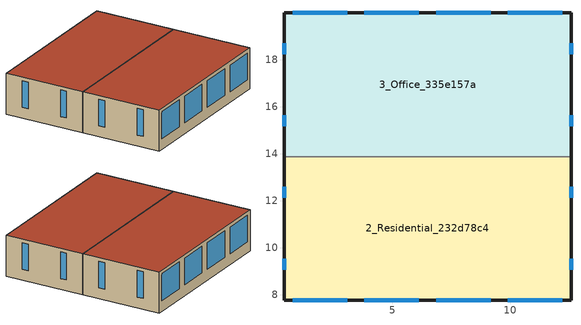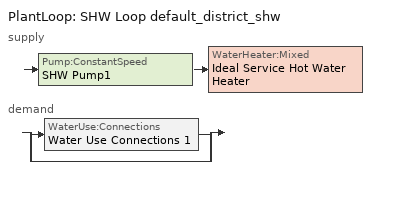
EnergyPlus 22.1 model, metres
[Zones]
2_Residential_232d78c4
 floor ground (Typical Insulated Carpeted 8in Slab Floor-R5): 12.59,13.88 12.59,7.78 0.39,7.78 0.39,13.88 z0
 wall outside (Typical Insulated Wood Framed Exterior Wall-R16): 0.39,13.88 0.39,7.78 12.59,7.78 12.59,13.88 z0:3.05
 wall to 3_Office_335e157a (Generic Interior Wall): 12.59,13.88 0.39,13.88 z0:3.05
 window (U 0.36 SHGC 0.36 Simple Glazing Window): 12.59,9.07 12.59,9.54 / 12.59,12.12 12.59,12.59 / 0.39,12.59 0.39,12.12 / 0.39,9.54 0.39,9.07 / 0.75,7.78 3.08,7.78 / 3.8,7.78 6.13,7.78 / 6.85,7.78 9.18,7.78 / 9.9,7.78 12.23,7.78 z0.8:2.8
 roof outside (Typical Wood Joist Attic Floor-R48): 0.39,13.88 0.39,7.78 12.59,7.78 12.59,13.88 z3.05
3_Office_335e157a
 floor ground (Typical Insulated Carpeted 8in Slab Floor-R5): 12.59,19.98 12.59,13.88 0.39,13.88 0.39,19.98 z0
 wall outside (Typical Insulated Wood Framed Exterior Wall-R16): 12.59,13.88 12.59,19.98 0.39,19.98 0.39,13.88 z0:3.05
 window (U 0.36 SHGC 0.36 Simple Glazing Window): 12.59,15.17 12.59,15.64 / 12.59,18.22 12.59,18.69 / 0.39,18.69 0.39,18.22 / 0.39,15.64 0.39,15.17 / 12.23,19.98 9.9,19.98 / 9.18,19.98 6.85,19.98 / 6.13,19.98 3.8,19.98 / 3.08,19.98 0.75,19.98 z0.8:2.8
 roof outside (Typical Wood Joist Attic Floor-R48): 0.39,19.98 0.39,13.88 12.59,13.88 12.59,19.98 z3.05
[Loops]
PlantLoop 'SHW Loop default_district_shw'
 supply: Pump:ConstantSpeed 'SHW Pump1' > WaterHeater:Mixed 'Ideal Service Hot Water Heater'
 demand: split
  | WaterUse:Connections 'Water Use Connections 1'
  | bypass
[Building]
Building 1: North Axis {deg}=0; Terrain=City; Solar Distribution=FullExteriorWithReflections
[Site:Location]
Site 1: Latitude {deg}=0; Longitude {deg}=0; Time Zone {hr}=0; Elevation {m}=0
[Site:WaterMainsTemperature]
Calculation Method=CorrelationFromWeatherFile
[SizingPeriod:DesignDay] Day of Month=21; Dry-Bulb Temperature Range Modifier Type=DefaultMultipliers; Barometric Pressure {Pa}=99868; Rain Indicator=No; Snow Indicator=No; Daylight Saving Time Indicator=No; Begin Environment Reset Mode=FullResetAtBeginEnvironment
Name | Month | Day Type | Maximum Dry-Bulb Temperature {C} | Daily Dry-Bulb Temperature Range {deltaC} | Humidity Condition Type | Wetbulb or DewPoint at Maximum Dry-Bulb {C} | Wind Speed {m/s} | Wind Direction {deg} | Solar Model Indicator | ASHRAE Clear Sky Optical Depth for Beam Irradiance (taub) | ASHRAE Clear Sky Optical Depth for Diffuse Irradiance (taud) | Enthalpy at Maximum Dry-Bulb {J/kg} | Sky Clearness
Seattle Seattle Tacoma Intl A Ann Clg .4% Condns DB=>MWB | 8 | SummerDesignDay | 29.4 | 10.4 | Wetbulb | 18.3 | 4.2 | 350 | ASHRAETau | 0.352 | 2.561
Seattle Seattle Tacoma Intl A Ann Clg .4% Condns DP=>MDB | 8 | SummerDesignDay | 20.8 | 10.4 | Dewpoint | 15.9 | 4.2 | 350 | ASHRAETau | 0.352 | 2.561
Seattle Seattle Tacoma Intl A Ann Clg .4% Condns Enth=>MDB | 8 | SummerDesignDay | 28.2 | 10.4 | Enthalpy |  | 4.2 | 350 | ASHRAETau | 0.352 | 2.561 | 54700
Seattle Seattle Tacoma Intl A Ann Clg .4% Condns WB=>MDB | 8 | SummerDesignDay | 27.9 | 10.4 | Wetbulb | 19.2 | 4.2 | 350 | ASHRAETau | 0.352 | 2.561
Seattle Seattle Tacoma Intl A Ann Htg 99.6% Condns DB | 12 | WinterDesignDay | -4.2 | 0 | Wetbulb | -4.2 | 4.3 | 20 | ASHRAEClearSky |  |  |  | 0
Seattle Seattle Tacoma Intl A Ann Htg Wind 99.6% Condns WS=>MCDB | 12 | WinterDesignDay | 5.6 | 0 | Wetbulb | 5.6 | 12.1 | 20 | ASHRAEClearSky |  |  |  | 0
Seattle Seattle Tacoma Intl A Ann Hum_n 99.6% Condns DP=>MCDB | 12 | WinterDesignDay | -0.4 | 0 | Dewpoint | -13 | 4.3 | 20 | ASHRAEClearSky |  |  |  | 0
[Material] Thermal Absorptance=0.9
Name | Roughness | Thickness {m} | Conductivity {W/m-K} | Density {kg/m3} | Specific Heat {J/kg-K} | Solar Absorptance | Visible Absorptance
25mm Stucco | Smooth | 0.0254 | 0.719518 | 1856 | 839.458 | 0.7 | 0.7
5/8 in. Gypsum Board | MediumSmooth | 0.0159 | 0.159893 | 800.002 | 1089.3 | 0.7 | 0.7
8 in. Normalweight Concrete Floor | MediumRough | 0.2032 | 2.30846 | 2322.01 | 831.464 | 0.7 | 0.7
Generic Gypsum Board | MediumSmooth | 0.0127 | 0.16 | 800 | 1090 | 0.5 | 0.5
Generic Wall Air Gap | Smooth | 0.1 | 0.667 | 1.28 | 1000 | 0.7 | 0.7
[Material:NoMass] Thermal Absorptance=0.9; Solar Absorptance=0.7
Name | Roughness | Thermal Resistance {m2-K/W} | Visible Absorptance
Typical Carpet Pad | VeryRough | 0.21648 | 0.8
Typical Insulation-R15 | MediumSmooth | 2.64165 | 0.7
Typical Insulation-R4 | MediumSmooth | 0.704441 | 0.7
Typical Insulation-R47 | MediumSmooth | 8.27718 | 0.7
[WindowMaterial:SimpleGlazingSystem]
U 0.36 SHGC 0.36 Simple Glazing: U-Factor {W/m2-K}=2.04408; Solar Heat Gain Coefficient=0.36; Visible Transmittance=0.6
[Construction]
Generic Interior Wall: Generic Gypsum Board, Generic Wall Air Gap, Generic Gypsum Board
Typical Insulated Carpeted 8in Slab Floor-R5: Typical Insulation-R4, 8 in. Normalweight Concrete Floor, Typical Carpet Pad
Typical Insulated Wood Framed Exterior Wall-R16: 25mm Stucco, 5/8 in. Gypsum Board, Typical Insulation-R15, 5/8 in. Gypsum Board
Typical Wood Joist Attic Floor-R48: 5/8 in. Gypsum Board, Typical Insulation-R47
U 0.36 SHGC 0.36 Simple Glazing Window: U 0.36 SHGC 0.36 Simple Glazing
[Zone] Multiplier=1; Ceiling Height {m}=3.05; Volume {m3}=226.981; Part of Total Floor Area=Yes
2_Residential_232d78c4; 3_Office_335e157a
[Daylighting:Controls] Lighting Control Type=Continuous; Minimum Input Power Fraction for Continuous or ContinuousOff Dimming Control=0.3; Minimum Light Output Fraction for Continuous or ContinuousOff Dimming Control=0.2; Number of Stepped Control Steps=1; Probability Lighting will be Reset When Needed in Manual Stepped Control=1; Glare Calculation Azimuth Angle of View Direction Clockwise from Zone y-Axis {deg}=-0; Fraction of Lights Controlled by Reference Point 1=1; Illuminance Setpoint at Reference Point 1 {lux}=300
Name | Zone or Space | Glare Calculation Daylighting Reference Point | Daylighting Reference Point Name 1
2_Residential_232d78c4 DaylightingControls | 2_Residential_232d78c4 | 2_Residential_232d78c4_Space_Daylighting | 2_Residential_232d78c4_Space_Daylighting
3_Office_335e157a DaylightingControls | 3_Office_335e157a | 3_Office_335e157a_Space_Daylighting | 3_Office_335e157a_Space_Daylighting
[ZoneControl:Thermostat] Temperature Difference Between Cutout And Setpoint {deltaC}=0
Name | Zone or ZoneList | Control Type Schedule | Control 1
2_Residential_232d78c4 Thermostat | 2_Residential_232d78c4 | 2_Residential_232d78c4 Thermostat Schedule | 2019::MidriseApartment::Apartment_Setpoint
3_Office_335e157a Thermostat | 3_Office_335e157a | 3_Office_335e157a Thermostat Schedule | 2019::MediumOffice::OpenOffice_Setpoint
[ThermostatSetpoint:DualSetpoint]
Name | Heating Setpoint Temperature Schedule | Cooling Setpoint Temperature Schedule
2019::MidriseApartment::Apartment_Setpoint | ApartmentMidRise HTGSETP_APT_SCH | ApartmentMidRise CLGSETP_APT_SCH
2019::MediumOffice::OpenOffice_Setpoint | OfficeMedium HTGSETP_SCH_YES_OPTIMUM | OfficeMedium CLGSETP_SCH_YES_OPTIMUM
[ZoneHVAC:IdealLoadsAirSystem] Maximum Heating Supply Air Temperature {C}=50; Minimum Cooling Supply Air Temperature {C}=13; Heating Limit=LimitCapacity; Maximum Sensible Heating Capacity {W}=Autosize; Cooling Limit=LimitFlowRateAndCapacity; Maximum Cooling Air Flow Rate {m3/s}=Autosize; Maximum Total Cooling Capacity {W}=Autosize; Dehumidification Control Type=None; Demand Controlled Ventilation Type=None; Outdoor Air Economizer Type=NoEconomizer; Sensible Heat Recovery Effectiveness=0; Latent Heat Recovery Effectiveness=0
Name | Design Specification Outdoor Air Object
2_Residential_232d78c4 Ideal Loads Air System | 2019::MidriseApartment::Apartment_Ventilation
3_Office_335e157a Ideal Loads Air System | 2019::MediumOffice::OpenOffice_Ventilation
[DesignSpecification:OutdoorAir] Outdoor Air Method=Sum; Outdoor Air Flow per Zone {m3/s}=0
Name | Outdoor Air Flow per Person {m3/s-person} | Outdoor Air Flow per Zone Floor Area {m3/s-m2} | Outdoor Air Flow Air Changes per Hour {1/hr}
2019::MidriseApartment::Apartment_Ventilation | 0 | 0 | 0.35
2019::MediumOffice::OpenOffice_Ventilation | 0.00235973 | 0.0003048 | 0
[Zone equipment]
2_Residential_232d78c4: 2_Residential_232d78c4 Ideal Loads Air System
3_Office_335e157a: 3_Office_335e157a Ideal Loads Air System
[Sizing:Zone] Zone Cooling Design Supply Air Temperature Input Method=SupplyAirTemperature; Zone Cooling Design Supply Air Temperature {C}=14; Zone Cooling Design Supply Air Temperature Difference {deltaC}=11.11; Zone Heating Design Supply Air Temperature Input Method=SupplyAirTemperature; Zone Heating Design Supply Air Temperature {C}=40; Zone Heating Design Supply Air Temperature Difference {deltaC}=11.11; Zone Cooling Design Supply Air Humidity Ratio {kgWater/kgDryAir}=0.0085; Zone Heating Design Supply Air Humidity Ratio {kgWater/kgDryAir}=0.008; Cooling Design Air Flow Method=DesignDay; Cooling Design Air Flow Rate {m3/s}=0; Cooling Minimum Air Flow per Zone Floor Area {m3/s-m2}=0.000762; Cooling Minimum Air Flow {m3/s}=0; Cooling Minimum Air Flow Fraction=0; Heating Design Air Flow Method=DesignDay; Heating Design Air Flow Rate {m3/s}=0; Heating Maximum Air Flow per Zone Floor Area {m3/s-m2}=0.002032; Heating Maximum Air Flow {m3/s}=0.141576; Heating Maximum Air Flow Fraction=0.3; Account for Dedicated Outdoor Air System=No
Name | Design Specification Outdoor Air Object
2_Residential_232d78c4 | 2019::MidriseApartment::Apartment_Ventilation
3_Office_335e157a | 2019::MediumOffice::OpenOffice_Ventilation
[PlantLoop]
SHW Loop default_district_shw: Fluid Type=Water; Plant Equipment Operation Scheme=SHW Loop default_district_shw Operation Schemes; Maximum Loop Temperature {C}=60; Minimum Loop Temperature {C}=10; Maximum Loop Flow Rate {m3/s}=Autosize; Minimum Loop Flow Rate {m3/s}=0; Plant Loop Volume {m3}=Autocalculate; Load Distribution Scheme=Optimal; Plant Loop Demand Calculation Scheme=SingleSetpoint; Common Pipe Simulation=None
[Sizing:Plant]
SHW Loop default_district_shw: Loop Type=Heating; Design Loop Exit Temperature {C}=60; Loop Design Temperature Difference {deltaC}=5; Sizing Option=NonCoincident; Zone Timesteps in Averaging Window=1; Coincident Sizing Factor Mode=None
[Pump:ConstantSpeed]
SHW Pump1: Design Flow Rate {m3/s}=Autosize; Design Pump Head {Pa}=29891; Design Power Consumption {W}=Autosize; Motor Efficiency=0.9; Fraction of Motor Inefficiencies to Fluid Stream=0; Pump Control Type=Intermittent; Design Power Sizing Method=PowerPerFlowPerPressure; Design Electric Power per Unit Flow Rate {W/(m3/s)}=348701.1; Design Shaft Power per Unit Flow Rate per Unit Head {W-s/m3-Pa}=1.28205
[WaterHeater:Mixed]
Ideal Service Hot Water Heater: Tank Volume {m3}=0; Setpoint Temperature Schedule=Schedule Ruleset 2; Deadband Temperature Difference {deltaC}=2; Maximum Temperature Limit {C}=82.22; Heater Control Type=Modulate; Heater Maximum Capacity {W}=1000000; Heater Ignition Minimum Flow Rate {m3/s}=0; Heater Ignition Delay {s}=0; Heater Fuel Type=DistrictHeating; Heater Thermal Efficiency=1; Off Cycle Parasitic Fuel Consumption Rate {W}=20; Off Cycle Parasitic Fuel Type=DistrictHeating; Off Cycle Parasitic Heat Fraction to Tank=0.8; On Cycle Parasitic Fuel Consumption Rate {W}=0; On Cycle Parasitic Fuel Type=DistrictHeating; On Cycle Parasitic Heat Fraction to Tank=0; Ambient Temperature Indicator=Schedule; Ambient Temperature Schedule=22C Ambient Condition; Off Cycle Loss Coefficient to Ambient Temperature {W/K}=0; Off Cycle Loss Fraction to Zone=1; On Cycle Loss Coefficient to Ambient Temperature {W/K}=0; On Cycle Loss Fraction to Zone=1; Use Side Effectiveness=1; Source Side Effectiveness=1; Use Side Design Flow Rate {m3/s}=Autosize; Source Side Design Flow Rate {m3/s}=Autosize; Indirect Water Heating Recovery Time {hr}=1.5; Source Side Flow Control Mode=IndirectHeatPrimarySetpoint
[WaterHeater:Sizing]
Ideal Service Hot Water Heater: Design Mode=PeakDraw; Time Storage Can Meet Peak Draw {hr}=0.538503; Time for Tank Recovery {hr}=0; Nominal Tank Volume for Autosizing Plant Connections {m3}=1
[WaterUse:Connections]
Water Use Connections 1: Hot Water Supply Temperature Schedule=60.0C Hot Water; Drain Water Heat Exchanger Type=None; Drain Water Heat Exchanger Destination=Plant; Water Use Equipment Name 1=2019::MidriseApartment::Apartment_SHW..2_Residential_232d78c4
[WaterUse:Equipment]
2019::MidriseApartment::Apartment_SHW..2_Residential_232d78c4: Peak Flow Rate {m3/s}=3.0855e-06; Flow Rate Fraction Schedule=ApartmentMidRise APT_DHW_SCH; Target Temperature Schedule=60.0C Hot Water; Zone=2_Residential_232d78c4; Sensible Fraction Schedule=0.2 Hot Water Sensible Fraction; Latent Fraction Schedule=0.05 Hot Water Latent Fraction
[PlantEquipmentOperationSchemes]
SHW Loop default_district_shw Operation Schemes: Control Scheme Object Type 1=PlantEquipmentOperation:HeatingLoad; Control Scheme Name 1=SHW Loop default_district_shw Heating Operation Scheme; Control Scheme Schedule Name 1=Always On Discrete
[PlantEquipmentOperation:HeatingLoad]
SHW Loop default_district_shw Heating Operation Scheme: Load Range Lower Limit 1 {W}=0; Load Range Upper Limit 1 {W}=1000000000; Range Equipment List Name 1=SHW Loop default_district_shw Heating Equipment List
[PlantEquipmentList]
SHW Loop default_district_shw Heating Equipment List: WaterHeater:Mixed, Ideal Service Hot Water Heater
[SetpointManager:Scheduled]
Setpoint Manager Scheduled 1: Control Variable=Temperature; Schedule=60C Hot Water
[Schedule:Compact]
2_Residential_232d78c4 Thermostat Schedule; 3_Office_335e157a Thermostat Schedule: Through: 12/31, For: AllDays, Until: 24:00, 4
[Schedule:Day:Interval]
ApartmentMidRise HTGSETP_APT_SCH_Default; ApartmentMidRise HTGSETP_APT_SCH_SmrDsn 1; ApartmentMidRise HTGSETP_APT_SCH_WntrDsn 1: No, 24:00, 21.7
ApartmentMidRise CLGSETP_APT_SCH_Default; ApartmentMidRise CLGSETP_APT_SCH_SmrDsn 1; ApartmentMidRise CLGSETP_APT_SCH_WntrDsn 1: No, 24:00, 24.4
OfficeMedium HTGSETP_SCH_YES_OPTIMUM_Default; OfficeMedium HTGSETP_SCH_YES_OPTIMUM_SmrDsn 1: No, 24:00, 15.6
Schedule Day 6: No, 05:00, 15.6, 06:00, 17.8, 07:00, 20, 22:00, 21, 24:00, 15.6
Schedule Day 5: No, 05:00, 15.6, 06:00, 17.8, 07:00, 20, 17:00, 21, 24:00, 15.6
OfficeMedium HTGSETP_SCH_YES_OPTIMUM_WntrDsn 1: No, 05:00, 15.6, 06:00, 17.6, 07:00, 19.6, 22:00, 21, 24:00, 15.6
OfficeMedium CLGSETP_SCH_YES_OPTIMUM_Default; OfficeMedium CLGSETP_SCH_YES_OPTIMUM_WntrDsn 1: No, 24:00, 26.7
Schedule Day 10: No, 05:00, 26.7, 06:00, 25.6, 07:00, 25, 22:00, 24, 24:00, 26.7
Schedule Day 9: No, 05:00, 26.7, 06:00, 25.7, 07:00, 25, 17:00, 24, 24:00, 26.7
OfficeMedium CLGSETP_SCH_YES_OPTIMUM_SmrDsn 1: No, 05:00, 26.7, 06:00, 25.7, 07:00, 25, 22:00, 24, 24:00, 26.7
ApartmentMidRise APT_DHW_SCH_Default; ApartmentMidRise APT_DHW_SCH_SmrDsn 1; ApartmentMidRise APT_DHW_SCH_WntrDsn 1: No, 01:00, 0.08, 02:00, 0.04, 04:00, 0.01, 05:00, 0.04, 06:00, 0.27, 07:00, 0.94, 08:00, 1, 09:00, 0.96, 10:00, 0.84, 11:00, 0.76, 12:00, 0.61, 13:00, 0.53, 14:00, 0.47, 15:00, 0.41, 16:00, 0.47, 17:00, 0.55, 18:00, 0.73, 19:00, 0.86, 20:00, 0.82, 21:00, 0.75, 22:00, 0.61, 23:00, 0.53, 24:00, 0.29
Schedule Day 13; Schedule Day 16; Schedule Day 18: No, 24:00, 60
Schedule Day 14: No, 24:00, 0.2
Schedule Day 15: No, 24:00, 0.05
Schedule Day 19: No, 24:00, 22
[Schedule:Week:Daily]
ApartmentMidRise HTGSETP_APT_SCH Week Rule - Jan1-Dec31: ApartmentMidRise HTGSETP_APT_SCH_Default, ApartmentMidRise HTGSETP_APT_SCH_Default, ApartmentMidRise HTGSETP_APT_SCH_Default, ApartmentMidRise HTGSETP_APT_SCH_Default, ApartmentMidRise HTGSETP_APT_SCH_Default, ApartmentMidRise HTGSETP_APT_SCH_Default, ApartmentMidRise HTGSETP_APT_SCH_Default, ApartmentMidRise HTGSETP_APT_SCH_Default, ApartmentMidRise HTGSETP_APT_SCH_SmrDsn 1, ApartmentMidRise HTGSETP_APT_SCH_WntrDsn 1, ApartmentMidRise HTGSETP_APT_SCH_Default, ApartmentMidRise HTGSETP_APT_SCH_Default
ApartmentMidRise CLGSETP_APT_SCH Week Rule - Jan1-Dec31: ApartmentMidRise CLGSETP_APT_SCH_Default, ApartmentMidRise CLGSETP_APT_SCH_Default, ApartmentMidRise CLGSETP_APT_SCH_Default, ApartmentMidRise CLGSETP_APT_SCH_Default, ApartmentMidRise CLGSETP_APT_SCH_Default, ApartmentMidRise CLGSETP_APT_SCH_Default, ApartmentMidRise CLGSETP_APT_SCH_Default, ApartmentMidRise CLGSETP_APT_SCH_Default, ApartmentMidRise CLGSETP_APT_SCH_SmrDsn 1, ApartmentMidRise CLGSETP_APT_SCH_WntrDsn 1, ApartmentMidRise CLGSETP_APT_SCH_Default, ApartmentMidRise CLGSETP_APT_SCH_Default
OfficeMedium HTGSETP_SCH_YES_OPTIMUM Week Rule - Jan1-Dec31: OfficeMedium HTGSETP_SCH_YES_OPTIMUM_Default, Schedule Day 6, Schedule Day 6, Schedule Day 6, Schedule Day 6, Schedule Day 6, Schedule Day 5, OfficeMedium HTGSETP_SCH_YES_OPTIMUM_Default, OfficeMedium HTGSETP_SCH_YES_OPTIMUM_SmrDsn 1, OfficeMedium HTGSETP_SCH_YES_OPTIMUM_WntrDsn 1, OfficeMedium HTGSETP_SCH_YES_OPTIMUM_Default, OfficeMedium HTGSETP_SCH_YES_OPTIMUM_Default
OfficeMedium CLGSETP_SCH_YES_OPTIMUM Week Rule - Jan1-Dec31: OfficeMedium CLGSETP_SCH_YES_OPTIMUM_Default, Schedule Day 10, Schedule Day 10, Schedule Day 10, Schedule Day 10, Schedule Day 10, Schedule Day 9, OfficeMedium CLGSETP_SCH_YES_OPTIMUM_Default, OfficeMedium CLGSETP_SCH_YES_OPTIMUM_SmrDsn 1, OfficeMedium CLGSETP_SCH_YES_OPTIMUM_WntrDsn 1, OfficeMedium CLGSETP_SCH_YES_OPTIMUM_Default, OfficeMedium CLGSETP_SCH_YES_OPTIMUM_Default
0.05 Hot Water Latent Fraction Week Rule - Jan1-Dec31: Schedule Day 15, Schedule Day 15, Schedule Day 15, Schedule Day 15, Schedule Day 15, Schedule Day 15, Schedule Day 15, Schedule Day 15, Schedule Day 15, Schedule Day 15, Schedule Day 15, Schedule Day 15
0.2 Hot Water Sensible Fraction Week Rule - Jan1-Dec31: Schedule Day 14, Schedule Day 14, Schedule Day 14, Schedule Day 14, Schedule Day 14, Schedule Day 14, Schedule Day 14, Schedule Day 14, Schedule Day 14, Schedule Day 14, Schedule Day 14, Schedule Day 14
22C Ambient Condition Week Rule - Jan1-Dec31: Schedule Day 19, Schedule Day 19, Schedule Day 19, Schedule Day 19, Schedule Day 19, Schedule Day 19, Schedule Day 19, Schedule Day 19, Schedule Day 19, Schedule Day 19, Schedule Day 19, Schedule Day 19
60.0C Hot Water Week Rule - Jan1-Dec31: Schedule Day 13, Schedule Day 13, Schedule Day 13, Schedule Day 13, Schedule Day 13, Schedule Day 13, Schedule Day 13, Schedule Day 13, Schedule Day 13, Schedule Day 13, Schedule Day 13, Schedule Day 13
60C Hot Water Week Rule - Jan1-Dec31: Schedule Day 16, Schedule Day 16, Schedule Day 16, Schedule Day 16, Schedule Day 16, Schedule Day 16, Schedule Day 16, Schedule Day 16, Schedule Day 16, Schedule Day 16, Schedule Day 16, Schedule Day 16
ApartmentMidRise APT_DHW_SCH Week Rule - Jan1-Dec31: ApartmentMidRise APT_DHW_SCH_Default, ApartmentMidRise APT_DHW_SCH_Default, ApartmentMidRise APT_DHW_SCH_Default, ApartmentMidRise APT_DHW_SCH_Default, ApartmentMidRise APT_DHW_SCH_Default, ApartmentMidRise APT_DHW_SCH_Default, ApartmentMidRise APT_DHW_SCH_Default, ApartmentMidRise APT_DHW_SCH_Default, ApartmentMidRise APT_DHW_SCH_SmrDsn 1, ApartmentMidRise APT_DHW_SCH_WntrDsn 1, ApartmentMidRise APT_DHW_SCH_Default, ApartmentMidRise APT_DHW_SCH_Default
Schedule Ruleset 2 Week Rule - Jan1-Dec31: Schedule Day 18, Schedule Day 18, Schedule Day 18, Schedule Day 18, Schedule Day 18, Schedule Day 18, Schedule Day 18, Schedule Day 18, Schedule Day 18, Schedule Day 18, Schedule Day 18, Schedule Day 18
[Schedule:Year]
ApartmentMidRise HTGSETP_APT_SCH: ApartmentMidRise HTGSETP_APT_SCH Week Rule - Jan1-Dec31, 1, 1, 12, 31
ApartmentMidRise CLGSETP_APT_SCH: ApartmentMidRise CLGSETP_APT_SCH Week Rule - Jan1-Dec31, 1, 1, 12, 31
OfficeMedium HTGSETP_SCH_YES_OPTIMUM: OfficeMedium HTGSETP_SCH_YES_OPTIMUM Week Rule - Jan1-Dec31, 1, 1, 12, 31
OfficeMedium CLGSETP_SCH_YES_OPTIMUM: OfficeMedium CLGSETP_SCH_YES_OPTIMUM Week Rule - Jan1-Dec31, 1, 1, 12, 31
0.05 Hot Water Latent Fraction: 0.05 Hot Water Latent Fraction Week Rule - Jan1-Dec31, 1, 1, 12, 31
0.2 Hot Water Sensible Fraction: 0.2 Hot Water Sensible Fraction Week Rule - Jan1-Dec31, 1, 1, 12, 31
22C Ambient Condition: 22C Ambient Condition Week Rule - Jan1-Dec31, 1, 1, 12, 31
60.0C Hot Water: 60.0C Hot Water Week Rule - Jan1-Dec31, 1, 1, 12, 31
60C Hot Water: 60C Hot Water Week Rule - Jan1-Dec31, 1, 1, 12, 31
ApartmentMidRise APT_DHW_SCH: ApartmentMidRise APT_DHW_SCH Week Rule - Jan1-Dec31, 1, 1, 12, 31
Schedule Ruleset 2: Schedule Ruleset 2 Week Rule - Jan1-Dec31, 1, 1, 12, 31
[Schedule:Constant]
Always On Discrete: Hourly Value=1
